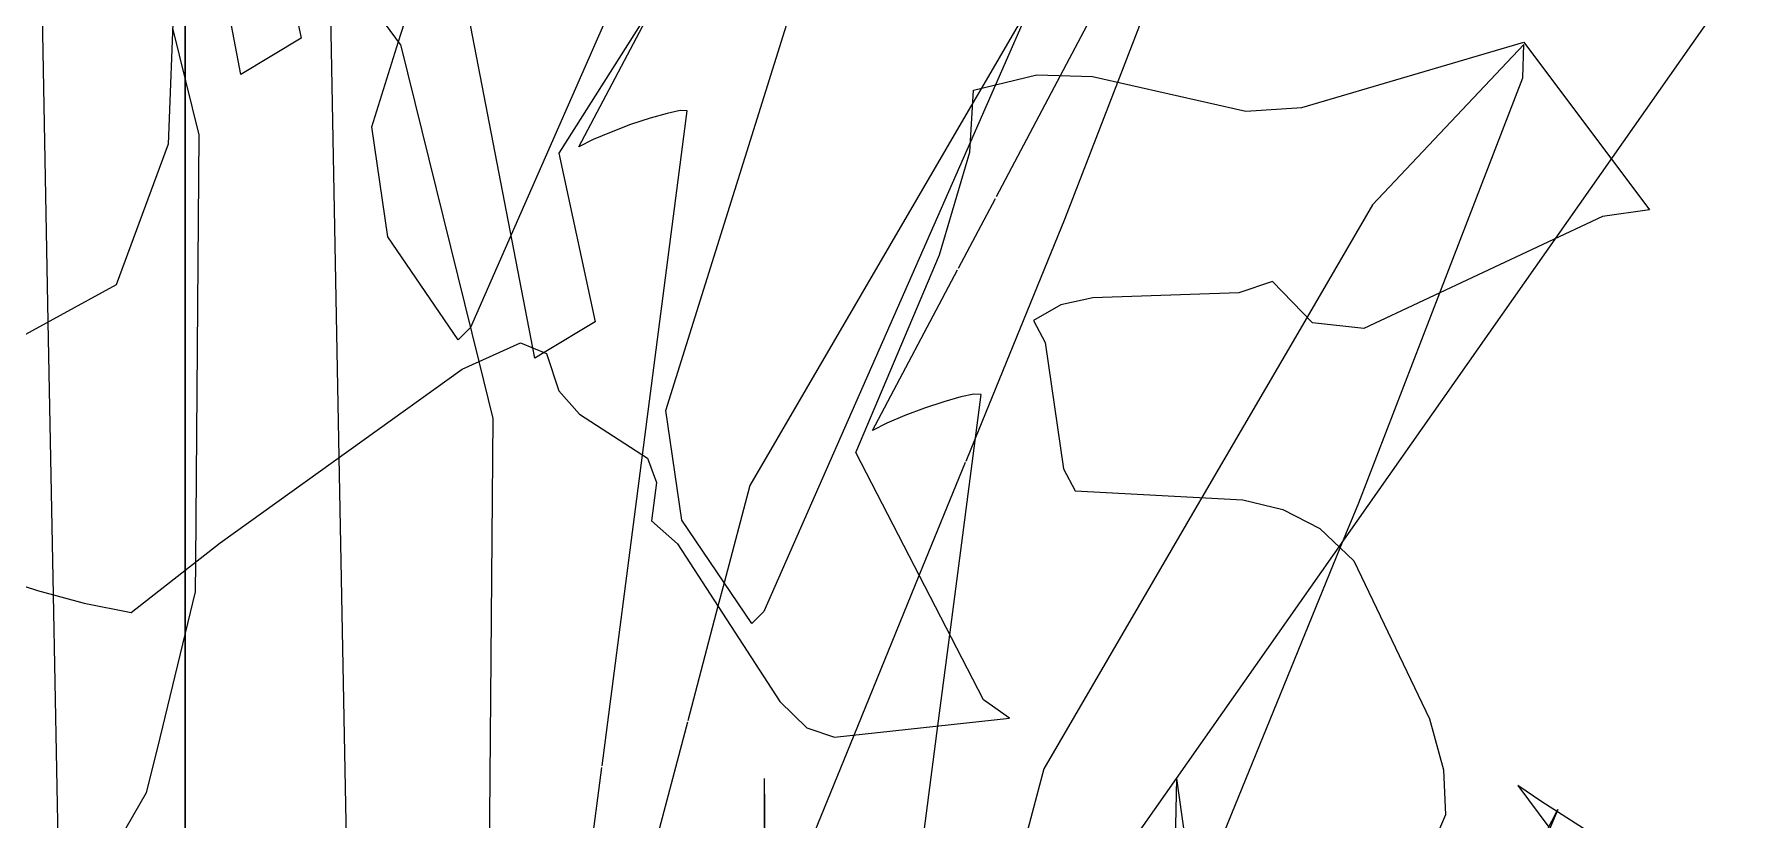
# Model space of a CAD drawing. Header units: inches. Extents: x -9046 to -8234, y -279 to 479.
# Drawn here: x -8377.53 to -8356.49, y 33.16 to 42.82 of the extents above; entities that cross this region are included whole.
import ezdxf

# ---------------------------------------------------------------- set-up
doc = ezdxf.new("R2010")
doc.units = ezdxf.units.IN
doc.header["$MEASUREMENT"] = 0
doc.layers.add('A-DETL-GENF', color=92, linetype='Continuous', lineweight=9)
doc.layers.add('G-ANNO-TEXT', color=231, linetype='Continuous', lineweight=9)

# ---------------------------------------------------------------- blocks, each defined once
blk = doc.blocks.new('fountain grass 26746 - fountain grass 26746-1770215-BUILDING SECTION - EAST_WEST - LOOKING SOUTH')
at = {"layer": 'A-DETL-GENF'}
for p, q in [((-8358.988, 33.38), (-8359.283, 33.583)), ((-8359.283, 33.583), (-8358.903, 33.071)), ((-8358.226, 32.893), (-8358.988, 33.38))]:
    blk.add_line(p, q, dxfattribs=at)
blk = doc.blocks.new('lupin 26755 - lupin 26755-1770228-BUILDING SECTION - EAST_WEST - LOOKING SOUTH')
at = {"layer": 'A-DETL-GENF'}
for p, q in [((-8366.234, 52.702), (-8371.663, 40.351)), ((-8374.984, 42.321), (-8376.615, 50.774)), ((-8377.352, 39.281), (-8377.505, 47.363)), ((-8364.203, 42.227), (-8362.836, 45.766)), ((-8374.687, 44.842), (-8374.242, 42.766)), ((-8373.046, 42.725), (-8372.474, 44.552)), ((-8370.831, 41.431), (-8369.838, 43.308)), ((-8365.255, 43.224), (-8365.879, 42.154)), ((-8375.823, 42.889), (-8375.5, 41.581)), ((-8374.242, 42.766), (-8374.984, 42.321)), ((-8373.374, 41.679), (-8373.046, 42.725)), ((-8365.879, 42.154), (-8365.985, 41.972)), ((-8364.853, 40.544), (-8364.203, 42.227)), ((-8370.047, 37.643), (-8369.497, 41.876)), ((-8369.583, 41.877), (-8369.744, 41.844)), ((-8369.497, 41.876), (-8369.583, 41.877)), ((-8365.985, 41.972), (-8368.727, 37.271)), ((-8373.176, 40.328), (-8373.374, 41.679)), ((-8370.192, 41.705), (-8370.433, 41.614)), ((-8369.954, 41.784), (-8370.192, 41.705)), ((-8369.744, 41.844), (-8369.954, 41.784)), ((-8375.5, 41.581), (-8375.542, 36.326)), ((-8370.654, 41.521), (-8370.831, 41.431)), ((-8370.433, 41.614), (-8370.654, 41.521)), ((-8365.954, 37.85), (-8364.853, 40.544)), ((-8372.314, 39.058), (-8373.176, 40.328)), ((-8371.663, 40.351), (-8372.163, 39.213)), ((-8377.289, 35.927), (-8377.352, 39.281)), ((-8372.166, 39.207), (-8372.314, 39.058)), ((-8366.069, 37.569), (-8365.954, 37.85)), ((-8370.543, 33.825), (-8370.047, 37.643)), ((-8366.643, 36.163), (-8366.074, 37.555)), ((-8368.727, 37.271), (-8369.042, 36.075)), ((-8375.542, 36.326), (-8375.545, 35.961)), ((-8369.042, 36.075), (-8369.119, 35.786)), ((-8367.444, 34.201), (-8366.643, 36.163)), ((-8377.208, 31.644), (-8377.289, 35.927)), ((-8375.545, 35.961), (-8375.982, 34.17)), ((-8369.119, 35.786), (-8369.491, 34.376)), ((-8369.495, 34.361), (-8371.424, 27.046)), ((-8375.982, 34.167), (-8376.147, 33.494)), ((-8369.46, 29.267), (-8367.444, 34.201)), ((-8371.424, 27.046), (-8370.546, 33.803)), ((-8376.147, 33.494), (-8376.475, 32.922))]:
    blk.add_line(p, q, dxfattribs=at)
blk = doc.blocks.new('lupin 26755 - lupin 26755-V17-BUILDING SECTION - EAST_WEST - LOOKING SOUTH')
at = {"layer": 'A-DETL-GENF'}
for p, q in [((-8375.671, 41.059), (-8375.671, 53.516)), ((-8375.671, 49.216), (-8375.671, 36.226)), ((-8362.621, 49.216), (-8365.707, 42.196)), ((-8375.671, 41.957), (-8375.671, 48.459)), ((-8375.671, 37.945), (-8375.671, 48.029)), ((-8364.907, 42.31), (-8361.88, 48.029)), ((-8375.671, 38.835), (-8375.671, 47.288)), ((-8371.395, 38.961), (-8373.002, 47.288)), ((-8375.671, 45.805), (-8375.671, 41.356)), ((-8368.256, 45.805), (-8371.074, 41.356)), ((-8375.671, 38.193), (-8375.671, 45.36)), ((-8369.761, 38.193), (-8367.515, 45.36)), ((-8375.671, 36.226), (-8375.671, 44.915)), ((-8375.671, 44.173), (-8375.671, 36.226)), ((-8375.789, 43.784), (-8375.877, 41.464)), ((-8375.671, 36.226), (-8375.671, 43.877)), ((-8375.671, 42.69), (-8375.671, 43.877)), ((-8375.671, 43.784), (-8375.671, 41.464)), ((-8373.021, 42.69), (-8373.892, 43.877)), ((-8373.774, 37.617), (-8373.892, 43.877)), ((-8375.671, 42.691), (-8375.671, 40.719)), ((-8375.671, 42.28), (-8375.671, 42.691)), ((-8375.671, 42.69), (-8375.671, 38.094)), ((-8373.021, 42.69), (-8372.059, 38.793)), ((-8359.21, 42.691), (-8361.07, 40.719)), ((-8359.223, 42.28), (-8359.21, 42.691)), ((-8375.671, 37.058), (-8375.671, 42.28)), ((-8365.696, 40.82), (-8364.907, 42.31)), ((-8360.244, 39.638), (-8359.223, 42.28)), ((-8365.708, 42.193), (-8366.015, 41.495)), ((-8375.671, 40.328), (-8375.671, 41.957)), ((-8375.671, 41.059), (-8375.671, 41.949)), ((-8375.671, 41.949), (-8375.671, 41.059)), ((-8375.877, 41.464), (-8376.516, 39.738)), ((-8375.671, 41.464), (-8375.671, 39.738)), ((-8366.015, 41.495), (-8368.553, 35.721)), ((-8375.671, 41.356), (-8375.671, 39.28)), ((-8371.074, 41.356), (-8370.629, 39.28)), ((-8375.671, 41.059), (-8375.671, 40.865)), ((-8375.671, 40.865), (-8375.671, 36.907)), ((-8375.671, 40.719), (-8375.671, 36.226)), ((-8366.161, 39.942), (-8365.708, 40.798)), ((-8361.07, 40.719), (-8361.875, 39.339)), ((-8375.671, 38.686), (-8375.671, 40.328)), ((-8367.218, 37.945), (-8366.172, 39.92)), ((-8376.516, 39.738), (-8377.896, 38.983)), ((-8375.671, 39.738), (-8375.671, 38.983)), ((-8361.24, 37.058), (-8360.244, 39.638)), ((-8361.875, 39.339), (-8363.168, 37.121)), ((-8375.671, 39.28), (-8375.671, 38.835)), ((-8370.629, 39.28), (-8371.255, 38.904)), ((-8375.671, 38.983), (-8375.671, 38.686)), ((-8371.371, 38.835), (-8371.395, 38.961)), ((-8372.059, 38.793), (-8371.887, 38.094)), ((-8371.255, 38.904), (-8371.371, 38.835)), ((-8375.671, 38.391), (-8375.671, 38.358)), ((-8375.671, 38.39), (-8375.671, 38.391)), ((-8375.671, 36.226), (-8375.671, 38.39)), ((-8375.671, 38.358), (-8375.671, 38.298)), ((-8375.671, 38.298), (-8375.671, 38.219)), ((-8366.341, 38.298), (-8366.579, 38.219)), ((-8366.131, 38.358), (-8366.341, 38.298)), ((-8366.268, 35.435), (-8365.884, 38.39)), ((-8365.971, 38.391), (-8366.131, 38.358)), ((-8365.884, 38.39), (-8365.971, 38.391)), ((-8375.671, 38.219), (-8375.671, 38.128)), ((-8375.671, 36.842), (-8375.671, 38.193)), ((-8375.671, 38.128), (-8375.671, 38.034)), ((-8375.671, 38.094), (-8375.671, 36.226)), ((-8371.887, 38.094), (-8371.932, 32.474)), ((-8369.563, 36.842), (-8369.761, 38.193)), ((-8366.82, 38.128), (-8367.041, 38.034)), ((-8366.579, 38.219), (-8366.82, 38.128)), ((-8375.671, 38.034), (-8375.671, 37.945)), ((-8375.671, 37.796), (-8375.671, 37.945)), ((-8375.671, 37.945), (-8375.671, 37.928)), ((-8375.671, 37.928), (-8375.671, 37.883)), ((-8375.671, 37.883), (-8375.671, 37.817)), ((-8367.041, 38.034), (-8367.218, 37.945)), ((-8375.671, 37.817), (-8375.671, 37.737)), ((-8375.671, 37.648), (-8375.671, 37.796)), ((-8375.671, 37.737), (-8375.671, 37.653)), ((-8375.671, 37.653), (-8375.671, 37.571)), ((-8375.671, 37.499), (-8375.671, 37.648)), ((-8375.671, 37.571), (-8375.671, 37.5)), ((-8375.671, 37.5), (-8375.671, 36.226)), ((-8375.671, 37.351), (-8375.671, 37.499)), ((-8373.627, 29.826), (-8373.774, 37.617)), ((-8375.671, 37.203), (-8375.671, 37.351)), ((-8375.671, 37.055), (-8375.671, 37.203)), ((-8375.671, 36.226), (-8375.671, 37.058)), ((-8375.671, 36.907), (-8375.671, 37.055)), ((-8363.168, 37.121), (-8365.114, 33.785)), ((-8361.468, 36.502), (-8361.24, 37.058)), ((-8375.671, 36.226), (-8375.671, 36.842)), ((-8368.701, 35.572), (-8369.563, 36.842)), ((-8363.26, 32.114), (-8361.468, 36.502)), ((-8375.671, 32.048), (-8375.671, 36.226)), ((-8375.671, 36.226), (-8375.671, 33.785)), ((-8375.671, 32.048), (-8375.671, 36.226)), ((-8375.671, 36.226), (-8375.671, 35.721)), ((-8375.671, 35.572), (-8375.671, 36.226)), ((-8375.671, 36.226), (-8375.671, 32.474)), ((-8375.671, 32.048), (-8375.671, 36.226)), ((-8375.671, 36.226), (-8375.671, 32.048)), ((-8375.671, 32.048), (-8375.671, 36.226)), ((-8375.671, 36.226), (-8375.671, 32.048)), ((-8375.671, 35.721), (-8375.671, 35.572)), ((-8368.553, 35.721), (-8368.701, 35.572)), ((-8366.414, 34.314), (-8366.268, 35.435)), ((-8367.473, 26.166), (-8366.414, 34.314)), ((-8375.671, 33.785), (-8375.671, 32.048)), ((-8365.114, 33.785), (-8366.8, 27.394)), ((-8375.671, 33.496), (-8375.671, 32.161)), ((-8375.671, 33.486), (-8375.671, 33.496)), ((-8375.671, 33.274), (-8375.671, 33.486)), ((-8375.671, 32.048), (-8375.671, 33.274))]:
    blk.add_line(p, q, dxfattribs=at)
blk = doc.blocks.new('hydrangea 26752 - hydrangea 26752-1770219-BUILDING SECTION - EAST_WEST - LOOKING SOUTH')
at = {"layer": 'A-DETL-GENF'}
for p, q in [((-8361.939, 41.915), (-8359.211, 42.718)), ((-8359.211, 42.718), (-8357.667, 40.659)), ((-8365.975, 42.13), (-8365.199, 42.319)), ((-8365.199, 42.319), (-8364.512, 42.297)), ((-8364.512, 42.297), (-8362.628, 41.872)), ((-8366.023, 41.367), (-8365.975, 42.13)), ((-8362.628, 41.872), (-8361.939, 41.915)), ((-8366.396, 40.106), (-8366.023, 41.367)), ((-8357.667, 40.659), (-8358.244, 40.577)), ((-8358.244, 40.577), (-8361.176, 39.201)), ((-8367.423, 37.677), (-8366.396, 40.106)), ((-8362.299, 39.777), (-8362.714, 39.636)), ((-8361.809, 39.271), (-8362.299, 39.777)), ((-8364.51, 39.578), (-8364.904, 39.492)), ((-8362.714, 39.636), (-8364.51, 39.578)), ((-8364.904, 39.492), (-8365.24, 39.299)), ((-8365.24, 39.299), (-8365.096, 39.029)), ((-8361.176, 39.201), (-8361.809, 39.271)), ((-8372.265, 38.701), (-8371.547, 39.023)), ((-8371.547, 39.023), (-8371.226, 38.892)), ((-8365.096, 39.029), (-8364.87, 37.474)), ((-8375.237, 36.564), (-8372.265, 38.701)), ((-8371.226, 38.892), (-8371.077, 38.435)), ((-8371.077, 38.435), (-8370.822, 38.145)), ((-8370.822, 38.145), (-8369.987, 37.604)), ((-8365.856, 34.636), (-8367.423, 37.677)), ((-8369.987, 37.604), (-8369.873, 37.306)), ((-8364.87, 37.474), (-8364.725, 37.204)), ((-8369.873, 37.306), (-8369.934, 36.836)), ((-8364.725, 37.204), (-8362.664, 37.094)), ((-8362.664, 37.094), (-8362.175, 36.976)), ((-8369.934, 36.836), (-8369.618, 36.551)), ((-8362.175, 36.976), (-8361.718, 36.74)), ((-8361.718, 36.74), (-8361.302, 36.344)), ((-8376.333, 35.709), (-8375.237, 36.564)), ((-8369.618, 36.551), (-8368.357, 34.616)), ((-8361.302, 36.344), (-8360.372, 34.401)), ((-8378.05, 36.161), (-8377.485, 35.98)), ((-8377.485, 35.98), (-8376.911, 35.825)), ((-8376.911, 35.825), (-8376.333, 35.709)), ((-8368.357, 34.616), (-8368.027, 34.292)), ((-8365.534, 34.409), (-8365.856, 34.636)), ((-8368.027, 34.292), (-8367.685, 34.175)), ((-8367.685, 34.175), (-8365.534, 34.409)), ((-8360.372, 34.401), (-8360.2, 33.774)), ((-8360.2, 33.774), (-8360.173, 33.222)), ((-8360.173, 33.222), (-8360.35, 32.81))]:
    blk.add_line(p, q, dxfattribs=at)
blk = doc.blocks.new('fountain grass 26746 - fountain grass 26746-V21-BUILDING SECTION - EAST_WEST - LOOKING SOUTH')
at = {"layer": 'A-DETL-GENF'}
for p, q in [((-8368.546, 27.238), (-8368.546, 33.667)), ((-8368.546, 32.123), (-8368.546, 33.667)), ((-8363.506, 32.123), (-8363.479, 33.667)), ((-8362.752, 28.514), (-8363.479, 33.667)), ((-8368.546, 32.694), (-8368.546, 33.477)), ((-8368.546, 33.477), (-8368.546, 24.781)), ((-8368.546, 26.86), (-8368.546, 33.288)), ((-8368.546, 33.288), (-8368.546, 24.402)), ((-8358.791, 33.288), (-8360.558, 29.134)), ((-8360.43, 30.122), (-8358.791, 33.288))]:
    blk.add_line(p, q, dxfattribs=at)

msp = doc.modelspace()

# ---------------------------------------------------------------- linework, layer by layer
at = {"layer": 'G-ANNO-TEXT'}
msp.add_line((-8402.99212, -22.60766), (-8351.45254, 50.80223), dxfattribs=at)

# ---------------------------------------------------------------- block references
at = {"layer": 'A-DETL-GENF'}
for name in ['lupin 26755 - lupin 26755-1770228-BUILDING SECTION - EAST_WEST - LOOKING SOUTH', 'lupin 26755 - lupin 26755-V17-BUILDING SECTION - EAST_WEST - LOOKING SOUTH', 'hydrangea 26752 - hydrangea 26752-1770219-BUILDING SECTION - EAST_WEST - LOOKING SOUTH', 'fountain grass 26746 - fountain grass 26746-1770215-BUILDING SECTION - EAST_WEST - LOOKING SOUTH', 'fountain grass 26746 - fountain grass 26746-V21-BUILDING SECTION - EAST_WEST - LOOKING SOUTH']:
    msp.add_blockref(name, (0, 0), dxfattribs=at)

doc.saveas('drawing.dxf')
